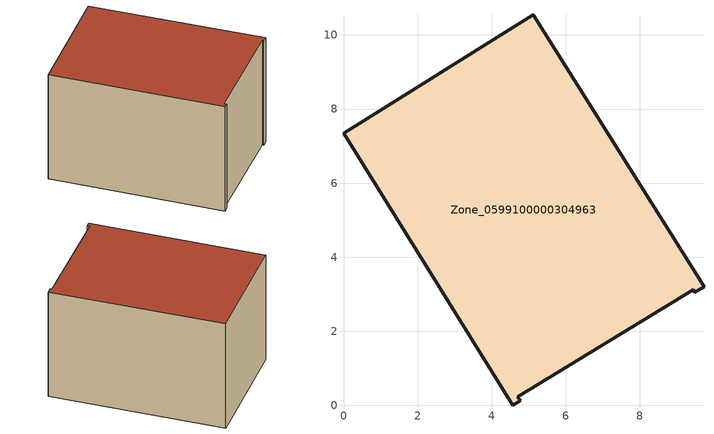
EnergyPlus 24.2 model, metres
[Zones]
Zone_0599100000304963
 floor ground (C_G): 0,7.35 5.12,10.55 9.73,3.21 9.48,3.06 9.45,3.12 4.7,0.24 4.77,0.13 4.57,0 z0
 wall outside (C_F): 5.12,10.55 0,7.35 4.57,0 4.77,0.13 4.7,0.24 9.45,3.12 9.48,3.06 9.73,3.21 5.12,10.55 z0:5.83
 roof outside (C_R): 4.7,0.24 9.45,3.12 9.48,3.06 9.73,3.21 5.12,10.55 0,7.35 4.57,0 4.77,0.13 z5.83
[BUILDING]
Pand.0599100000304963: North Axis=0; Terrain=City; Loads Convergence Tolerance Value=0.04; Temperature Convergence Tolerance Value=0.4; Solar Distribution=FullExterior; Maximum Number of Warmup Days=25; Minimum Number of Warmup Days=1
[Site:Location]
Rotterdam.The.Hague.AP_ZH_NLD Design_Conditions: Latitude=51.96; Longitude=4.45; Time Zone=1; Elevation=-4.5
[SITE:GROUNDTEMPERATURE:BUILDINGSURFACE]
18, 18, 18, 18, 18, 18, 18, 18, 18, 18, 18, 18
[MATERIAL] Thermal Absorptance=0.9; Solar Absorptance=0.7; Visible Absorptance=0.7
Name | Roughness | Thickness | Conductivity | Density | Specific Heat
G.TI.1965-1974 | MediumSmooth | 0.15 | 0.882353 | 540 | 1210
F.TI.1965-1974 | Rough | 0.3 | 0.697674 | 1920 | 840
R.TI.1965-1974 | MediumRough | 0.2 | 0.232558 | 1500 | 1000
[CONSTRUCTION]
C_G: G.TI.1965-1974
C_F: F.TI.1965-1974
C_R: R.TI.1965-1974
[ZONE]
Zone_0599100000304963: Type=1; Multiplier=1; Ceiling Height=Autocalculate; Volume=Autocalculate; Floor Area=autocalculate; Part of Total Floor Area=Yes
[ZONEINFILTRATION:DESIGNFLOWRATE]
Infil_Zone_0599100000304963: Zone or ZoneList or Space or SpaceList=Zone_0599100000304963; Schedule=AlwaysOn; Design Flow Rate Calculation Method=Flow/Area; Flow Rate per Floor Area=0.003; Constant Term Coefficient=1; Temperature Term Coefficient=0; Velocity Term Coefficient=0; Velocity Squared Term Coefficient=0
[HVACTEMPLATE:ZONE:IDEALLOADSAIRSYSTEM]
Zone_0599100000304963: Maximum Heating Supply Air Temperature=50; Minimum Cooling Supply Air Temperature=13; Maximum Heating Supply Air Humidity Ratio=0.0156; Minimum Cooling Supply Air Humidity Ratio=0.0077; Heating Limit=NoLimit; Cooling Limit=NoLimit; Dehumidification Control Type=ConstantSensibleHeatRatio; Cooling Sensible Heat Ratio=0.7; Dehumidification Setpoint=60; Humidification Control Type=None; Humidification Setpoint=30; Outdoor Air Method=None; Outdoor Air Flow Rate per Person=0.00944; Outdoor Air Flow Rate per Zone Floor Area=0; Outdoor Air Flow Rate per Zone=0; Demand Controlled Ventilation Type=None; Outdoor Air Economizer Type=NoEconomizer; Heat Recovery Type=None; Sensible Heat Recovery Effectiveness=0.7; Latent Heat Recovery Effectiveness=0.65
[ZONECONTROL:THERMOSTAT]
ThermostatControl_Zone_0599100000304963: Zone or ZoneList=Zone_0599100000304963; Control Type Schedule=DualSetpointControlType; Control 1=Thermostat_Zone_0599100000304963; Temperature Difference Between Cutout And Setpoint=0
[THERMOSTATSETPOINT:DUALSETPOINT]
Thermostat_Zone_0599100000304963: Heating Setpoint Temperature Schedule=HeatingSetpoint_Zone_0599100000304963; Cooling Setpoint Temperature Schedule=CoolingSetpoint_Zone_0599100000304963
[SCHEDULE:COMPACT]
HeatingSetpoint_Zone_0599100000304963: Through: 12/31, For: AllDays, Until: 24:00, 21
CoolingSetpoint_Zone_0599100000304963: Through: 12/31, For: AllDays, Until: 24:00, 24
DualSetpointControlType: Through: 12/31, For: AllDays, Until: 24:00, 4
AlwaysOn: Through: 12/31, For: AllDays, Until: 24:00, 1
